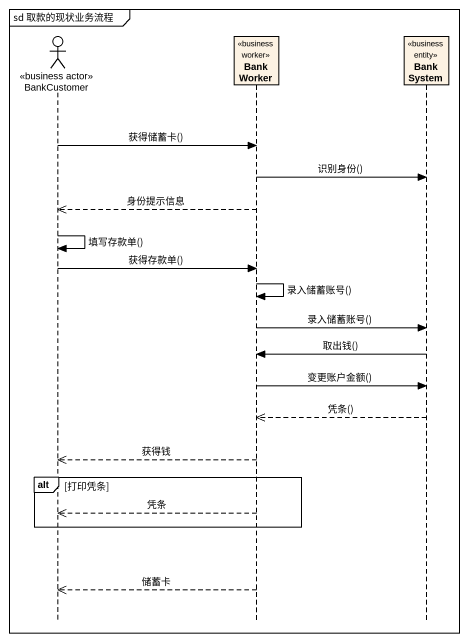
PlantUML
@startuml
mainframe sd 取款的现状业务流程
hide footbox
actor BankCustomer <<business actor>>
participant BankWorker <<business worker>>
participant BankSystem <<business entity>>

BankCustomer -> BankWorker : 获得储蓄卡()
BankWorker -> BankSystem : 识别身份()
BankWorker -->> BankCustomer : 身份提示信息
BankCustomer -> BankCustomer : 填写存款单()
BankCustomer -> BankWorker : 获得存款单()
BankWorker -> BankWorker : 录入储蓄账号()
BankWorker -> BankSystem : 录入储蓄账号()
BankSystem -> BankWorker : 取出钱()
BankWorker -> BankSystem : 变更账户金额()
BankSystem -->> BankWorker : 凭条()
BankWorker -->> BankCustomer : 获得钱
alt 打印凭条
  BankWorker -->> BankCustomer : 凭条
end
BankWorker -->> BankCustomer : 储蓄卡
@enduml
